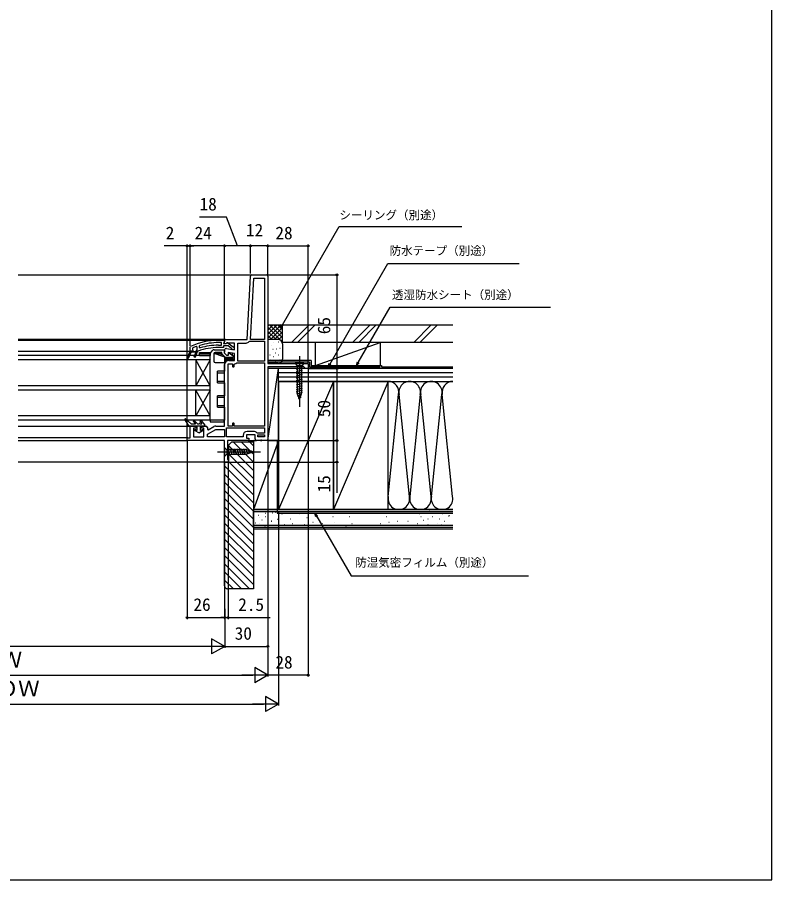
# Model space of a CAD drawing. Units: millimetres, scale not verified. Extents: x -525 to 525, y -783 to 779.
# Drawn here: x 1 to 525, y -783 to -184 of the extents above; entities that cross this region are included whole.
import ezdxf
from ezdxf.enums import TextEntityAlignment as Align

# ---------------------------------------------------------------- set-up
doc = ezdxf.new("R2010")
doc.units = ezdxf.units.MM
doc.header["$LTSCALE"] = 4
for name, color, linetype in [('0-2_YKK_11', 7, 'Continuous'), ('0-3_YKK_12', 2, 'Continuous'), ('0-4_YKK_13', 4, 'Continuous'), ('0-6_YKK_D', 6, 'Continuous'), ('0-7_YKK_ZWAK', 7, 'Continuous'), ('0-8_YSS_K', 3, 'Continuous'), ('0-9_YSS_KE', 3, 'Continuous')]:
    doc.layers.add(name, color=color, linetype=linetype)
doc.styles.add('ＭＳ ゴシック', font='')
doc.styles.get('ＭＳ ゴシック').set_extended_font_data('MS Gothic')

msp = doc.modelspace()

# ---------------------------------------------------------------- linework, layer by layer
at = {"layer": '0-2_YKK_11'}
for p, q in [((163.949, -362.7), (174, -362.7)), ((129.8, -467.7), (132, -467.7)), ((165.1, -471.4), (160.7, -471.4))]:
    msp.add_line(p, q, dxfattribs=at)
for points in [[(146.174, -413.915), (151.8, -414.907), (151.8, -410.1), (146.444, -410.1), (145.576, -410.642), (145, -410.323), (145, -407.7), (160.642, -407.7), (162.95, -363.648)], [(175, -363.7), (175, -424.3), (203, -424.3), (203, -427.7), (201.1, -427.7), (200.6, -427.2), (200.1, -426.7), (175, -426.7), (175, -477.7), (170.758, -477.7), (170.575, -477.58), (170.025, -477.58), (169.842, -477.7), (167.2, -477.7)], [(122.901, -413.495), (122.601, -413.953), (122.601, -414.625), (122.976, -415.11), (122.901, -415.7), (121.001, -415.7), (119.229, -420.152), (121.001, -415.7), (121.001, -412.918), (121.29, -412.465)], [(119.972, -420.448), (121.663, -416.2), (125.14, -416.2), (123.766, -419.652), (124.509, -419.948), (126.001, -416.2), (126.001, -415.7), (125.501, -415.7), (125.426, -415.11), (125.801, -414.625), (125.801, -414.6), (125.801, -413.065), (125.126, -412.596)], [(127.756, -411.709), (127.401, -412.187), (127.401, -413.024), (128.048, -413.501)], [(140.633, -408.2), (145.001, -408.2), (145.001, -409.3), (144.563, -409.796), (144.301, -410.094), (144.301, -410.5), (145.701, -410.5), (146.101, -410.3)], [(140.633, -411.6), (142.701, -411.6), (142.701, -409.8), (140.633, -409.8)], [(147.517, -410.113), (151.501, -413.225), (151.501, -414.7), (150.399, -414.7), (149.9, -414.225), (149.708, -413.855), (147.462, -412.1), (144.301, -412.1), (144.301, -413.2), (140.633, -413.2)], [(172.6, -422.6), (154.2, -422.6), (154.2, -410.1), (159.865, -410.1)], [(162.076, -409.076), (162.458, -408.9), (172.6, -408.9), (172.6, -422.6)], [(126.618, -415.67), (126.447, -415.7), (126.001, -415.7), (126.001, -416.2), (124.509, -419.948), (123.766, -419.652), (125.14, -416.2), (121.663, -416.2), (119.972, -420.448)], [(147.9, -422.2), (151.8, -422.2), (151.8, -417.344), (147.4, -416.568), (147.4, -418.7), (146.5, -418.7), (145, -417.2), (145, -414.9)], [(138.973, -467.7), (145, -467.7), (145, -425.1)], [(150.4, -466.3), (150.4, -467.7), (147.4, -467.7), (147.4, -424.6), (150.4, -424.6), (150.4, -426)], [(172.6, -423.8), (172.6, -467.7), (151.6, -467.7), (151.6, -466.3)], [(151.6, -426), (151.6, -425.084), (152.048, -424.587)], [(153.455, -423.938), (153.8, -423.8), (172.6, -423.8)], [(166.2, -476.7), (166.2, -473.8), (160.2, -473.8), (160.2, -476.2), (161.8, -476.2), (161.8, -477.7), (147, -477.7), (147, -490.608), (147.25, -490.904), (147.5, -491.2), (147.5, -492.7), (145, -492.7), (145, -477.7), (119, -477.7), (119, -475.9), (121, -475.9), (121, -467.7), (124.3, -467.7)], [(125.3, -468.7), (125.3, -469.2), (123.4, -469.2), (123.4, -475.2), (130.6, -475.2), (130.6, -469.2), (128.8, -469.2), (128.8, -468.7)], [(133, -468.7), (133, -470.045), (133.567, -470.373), (137.523, -468.089)], [(146.2, -468.9), (172.6, -468.9), (172.6, -472.6), (167.692, -472.6), (167.31, -472.422)], [(157.8, -474.3), (157.8, -475.3), (146.2, -475.3), (146.2, -468.9)]]:
    msp.add_lwpolyline(points, dxfattribs=at)
for points in [[(163.045, -407.7), (165.278, -365.1), (172.6, -365.1), (172.6, -407.7)], [(145, -475.3), (133, -475.3), (133, -473.471), (138.839, -470.1), (145, -470.1)], [(172.6, -475.3), (168, -475.3), (168, -473.8), (172.6, -473.8)]]:
    msp.add_lwpolyline(points, close=True, dxfattribs=at)
for centre, radius, start, end in [((163.949, -363.7), 1, 90, 176.99997), ((174, -363.7), 1, 0.00001, 89.99999), ((140.633, -454.2), 46, 90.00001, 114.86598), ((140.633, -454.2), 44.4, 110.44221, 113.53922), ((140.633, -454.2), 44.4, 89.99999, 106.86019), ((140.633, -454.2), 42.6, 89.99999, 107.18277), ((146.901, -410.9), 1, 51.91328, 143.13011), ((159.865, -407.2), 2.9, 269.99999, 319.67978), ((140.633, -454.2), 41, 89.99999, 109.98888), ((146, -414.9), 1, 80.00002, 180), ((119.601, -420.3), 0.4, 158.30059, 338.30061), ((119.601, -420.3), 0.4, 158.30059, 338.30061), ((147.9, -425.1), 2.9, 90.00001, 179.99999), ((151.8, -422.2), 2.4, 275.9378, 313.60284), ((151, -426), 0.6, 179.99999, 0.00001), ((151, -466.3), 0.6, 359.99999, 180.00001), ((124.3, -468.7), 1, 0.00001, 89.99999), ((129.8, -468.7), 1, 90.00001, 179.99999), ((132, -468.7), 1, 0.00001, 89.99999), ((138.973, -470.6), 2.9, 89.99998, 119.99999), ((160.7, -474.3), 2.9, 90.00001, 179.99999), ((165.1, -474.3), 2.9, 40.36099, 89.99999), ((167.2, -476.7), 1, 180.00001, 269.99999)]:
    msp.add_arc(centre, radius, start, end, dxfattribs=at)
at = {"layer": '0-3_YKK_12'}
for p, q in [((1.542, -362.7), (163.95, -362.7)), ((145.501, -407.7), (1.542, -407.7)), ((1.542, -408.201), (145.001, -408.199)), ((1.542, -415.7), (121.001, -415.7)), ((135, -418.701), (1.542, -418.701)), ((135, -463.7), (135, -418.701)), ((135, -421.7), (1.542, -421.7)), ((125, -421.7), (125, -439.7)), ((135, -421.7), (125, -439.7)), ((135, -439.7), (125, -421.7)), ((135, -439.7), (1.542, -439.7)), ((135, -442.7), (1.542, -442.7)), ((125, -460.7), (125, -442.7)), ((135, -460.7), (125, -442.7)), ((135, -442.7), (125, -460.7)), ((135, -460.7), (1.542, -460.7)), ((135, -463.7), (1.542, -463.7)), ((1.542, -467.7), (121.501, -467.7)), ((119.501, -475.9), (1.542, -475.9)), ((1.542, -477.7), (119.501, -477.7)), ((161.3, -477.7), (167.2, -477.7)), ((169.842, -477.7), (170.758, -477.7)), ((146.987, -492.7), (1.542, -492.7))]:
    msp.add_line(p, q, dxfattribs=at)
at = {"layer": '0-4_YKK_13'}
for p, q in [((127.8, -417.7), (127.5, -417.7)), ((127.5, -418.701), (127.5, -417.7)), ((127.5, -418.701), (135, -418.701)), ((127.8, -416.7), (135.4, -416.7)), ((135, -417.7), (127.8, -417.7)), ((135, -463.7), (135, -417.305)), ((135, -417.7), (135, -418.701)), ((135.066, -417.118), (136.55, -415.263)), ((137.5, -417.7), (137.5, -422.7)), ((143.172, -417.7), (137.5, -417.7)), ((137.5, -418.701), (137.5, -418.701)), ((137.721, -414.7), (144.8, -414.7)), ((137.75, -417.039), (137.75, -417.7)), ((142.8, -416.7), (138.5, -416.7)), ((138.5, -416.7), (138.6, -416.7)), ((138.6, -416.7), (142.8, -416.7)), ((141.539, -417.7), (144.013, -418.542)), ((141.539, -417.7), (143.172, -417.7)), ((142.25, -416.7), (142.25, -417.7)), ((143, -417.321), (143, -416.9)), ((145.525, -420.054), (143.146, -417.675)), ((145.02, -414.7), (145, -414.7)), ((145, -414.9), (145, -414.7)), ((145, -414.9), (145, -416.493)), ((147.4, -417.893), (147.742, -417.3)), ((147.915, -417.2), (148.237, -417.2)), ((148.352, -417.236), (150.872, -419.001)), ((150.2, -417.062), (150.2, -418.53)), ((150.5, -418.74), (150.5, -417.115)), ((138.5, -423.7), (145, -423.7)), ((145, -419.528), (145, -423.7)), ((146.842, -422.4), (145, -422.4)), ((145, -422.7), (146.272, -422.7)), ((145, -423.7), (145, -429.7)), ((151, -421.2), (145.3, -421.2)), ((145.3, -421.2), (145.3, -421.5)), ((145.3, -421.5), (151, -421.5)), ((150.7, -420.2), (145.879, -420.2)), ((150.2, -420.2), (150.2, -420.9)), ((150.2, -420.9), (150.5, -420.9)), ((150.5, -420.9), (150.5, -420.2)), ((151, -419.247), (151, -419.9)), ((151, -421.5), (151, -422.2)), ((151.3, -422.2), (151.3, -421.5)), ((200.1, -424.3), (193.9, -424.3)), ((193.9, -424.3), (195.45, -425.85)), ((197, -419.3), (197, -454.3)), ((200.1, -424.3), (198.55, -425.85)), ((140, -437.7), (140, -429.7)), ((145, -429.7), (140, -429.7)), ((194.9, -428.276), (199.1, -427.151)), ((194.9, -429.829), (199.1, -428.704)), ((194.9, -431.382), (199.1, -430.257)), ((195.45, -425.85), (195.45, -444.384)), ((198.55, -425.85), (195.45, -425.85)), ((198.55, -444.384), (198.55, -425.85)), ((145, -436.7), (140, -436.7)), ((145, -437.7), (145, -436.7)), ((194.9, -432.935), (199.1, -431.81)), ((194.9, -434.488), (199.1, -433.363)), ((194.9, -436.041), (199.1, -434.916)), ((194.9, -437.594), (199.1, -436.469)), ((140, -437.7), (145, -437.7)), ((145, -437.7), (145, -446.7)), ((194.9, -439.147), (199.1, -438.021)), ((194.9, -440.7), (199.1, -439.574)), ((194.9, -442.253), (199.1, -441.127)), ((194.9, -443.806), (199.1, -442.68)), ((140, -454.7), (140, -446.7)), ((145, -446.7), (140, -446.7)), ((195.159, -445.289), (199.1, -444.233)), ((197, -449.3), (195.45, -444.384)), ((195.61, -446.721), (198.646, -445.908)), ((196.062, -448.153), (198.112, -447.604)), ((197, -449.3), (198.55, -444.384)), ((145, -453.7), (140, -453.7)), ((140, -454.7), (145, -454.7)), ((145, -454.7), (145, -453.7)), ((145, -454.7), (145, -463.7)), ((120.3, -467.7), (117.446, -463.16)), ((121.844, -466.152), (117.895, -462.772)), ((121.974, -466.2), (124.548, -466.2)), ((124.695, -465.864), (123.307, -464.372)), ((126.041, -466.136), (123.893, -463.828)), ((126.187, -466.2), (127.322, -466.2)), ((127.722, -466.2), (129.015, -466.2)), ((129.173, -465.877), (127.984, -464.345)), ((128.615, -463.854), (131.237, -467.216)), ((135, -463.7), (135, -464.7)), ((145, -463.7), (135, -463.7)), ((135, -464.7), (144, -464.7)), ((131, -467.7), (120.3, -467.7)), ((124.5, -470.2), (124.732, -470.2)), ((124.5, -471), (124.625, -471)), ((127.05, -472.4), (124.625, -471)), ((125.8, -470.755), (124.932, -470.254)), ((125.8, -470.755), (125.8, -467.7)), ((127.05, -472.4), (129.475, -471)), ((128.3, -470.755), (128.3, -467.7)), ((128.3, -470.755), (129.168, -470.254)), ((129.368, -470.2), (129.6, -470.2)), ((129.475, -471), (129.6, -471)), ((145, -482.6), (145, -488.8)), ((145, -482.6), (146.55, -484.15)), ((160.084, -484.15), (146.55, -484.15)), ((146.55, -484.15), (146.55, -487.25)), ((148.635, -487.8), (147.51, -483.6)), ((150.188, -487.8), (149.063, -483.6)), ((151.741, -487.8), (150.616, -483.6)), ((153.294, -487.8), (152.169, -483.6)), ((154.847, -487.8), (153.721, -483.6)), ((156.4, -487.8), (155.274, -483.6)), ((157.953, -487.8), (156.827, -483.6)), ((159.506, -487.8), (158.38, -483.6)), ((160.989, -487.541), (159.933, -483.6)), ((165, -485.7), (160.084, -484.15)), ((162.421, -487.09), (161.608, -484.054)), ((163.853, -486.638), (163.304, -484.588)), ((140, -485.7), (170, -485.7)), ((145, -488.8), (146.55, -487.25)), ((146.55, -487.25), (160.084, -487.25)), ((165, -485.7), (160.084, -487.25))]:
    msp.add_line(p, q, dxfattribs=at)
for points in [[(127.5, -417.7), (127.5, -416.7), (127.8, -416.7)], [(147.017, -420.62), (138.435, -417.7), (137.5, -417.7)], [(150.2, -421.2), (150.2, -420.9), (145, -420.9)], [(151.3, -421.5), (151, -421.5), (151, -421.2)], [(140, -430.7), (145, -430.7), (145, -429.7)], [(140, -447.7), (145, -447.7), (145, -446.7)]]:
    msp.add_lwpolyline(points, dxfattribs=at)
for centre, radius, start, end in [((135.3, -417.305), 0.3, 141.34019, 180), ((137.721, -416.2), 1.5, 90, 141.34019), ((138.5, -417.7), 1, 90, 180), ((142.8, -416.9), 0.2, 0, 90), ((143.5, -417.321), 0.5, 180, 225), ((144.8, -414.9), 0.2, 0, 90), ((147.915, -417.4), 0.2, 90, 150), ((148.237, -417.4), 0.2, 55, 90), ((150.7, -419.247), 0.3, 0, 55), ((138.5, -422.7), 1, 180, 270), ((145.3, -420.9), 0.3, 180, 270), ((145.3, -420.9), 0.6, 240, 270), ((145.879, -419.7), 0.5, 225, 270), ((147.5, -419.2), 1.5, 251.20957, 318.18969), ((150.8, -420.9), 0.3, 180, 270), ((150.7, -419.9), 0.3, 270, 0), ((151, -421.5), 0.3, 0, 90), ((117.7, -463), 0.3, 49.43895, 212.15282), ((121.974, -466), 0.2, 229.43895, 270), ((123.6, -464.1), 0.4, 42.9326, 222.9326), ((124.548, -466), 0.2, 270, 42.9326), ((126.187, -466), 0.2, 222.9326, 270), ((127.522, -466.2), 0.2, 0, 180), ((128.3, -464.1), 0.4, 37.94551, 217.81232), ((129.015, -466), 0.2, 270, 37.81232), ((144, -463.7), 1, 270, 0), ((124.5, -470.6), 0.4, 90, 270), ((124.732, -470.6), 0.4, 60, 90), ((129.368, -470.6), 0.4, 90, 120), ((129.6, -470.6), 0.4, 270, 90), ((131, -467.4), 0.3, 270, 37.94551)]:
    msp.add_arc(centre, radius, start, end, dxfattribs=at)
at = {"layer": '0-6_YKK_D'}
for p, q in [((119, -342.7), (102.945, -342.7)), ((119, -475.4), (119, -341.7)), ((121.001, -342.7), (119, -342.7)), ((120.999, -411.918), (120.999, -341.7)), ((144.999, -342.7), (120.999, -342.7)), ((121.001, -411.918), (121.001, -341.7)), ((121.001, -342.7), (123.551, -342.7)), ((144.999, -407.199), (144.999, -341.7)), ((144.999, -407.2), (144.999, -341.7)), ((162.999, -342.7), (144.999, -342.7)), ((162.999, -361.7), (162.999, -341.7)), ((162.999, -361.7), (162.999, -341.7)), ((174.999, -342.7), (162.999, -342.7)), ((174.999, -362.7), (174.999, -341.7)), ((174.999, -362.7), (174.999, -341.7)), ((174.999, -342.7), (202.999, -342.7)), ((202.999, -423.8), (202.999, -341.7)), ((174.999, -362.7), (223.999, -362.7)), ((222.999, -362.7), (222.999, -427.7)), ((203, -428.2), (203, -641.701)), ((203.499, -427.7), (223.999, -427.7)), ((203.499, -427.7), (223.999, -427.7)), ((222.999, -427.7), (222.999, -477.7)), ((119, -478.2), (119, -601.701)), ((175, -478.2), (175, -641.701)), ((175.002, -478.4), (175.002, -641.701)), ((175.499, -477.7), (223.999, -477.7)), ((204.999, -477.7), (223.999, -477.7)), ((145, -493.2), (145, -601.701)), ((145, -493.2), (145, -601.701)), ((147.5, -493.2), (147.5, -601.701)), ((147.987, -492.7), (223.999, -492.7)), ((175.002, -498.509), (175.002, -621.701)), ((182.5, -526.7), (182.5, -661.701)), ((145.002, -594.701), (145.002, -621.701)), ((145.002, -594.701), (145.002, -621.701)), ((119, -600.701), (145, -600.701)), ((145, -600.701), (142.45, -600.701)), ((145, -600.701), (147.5, -600.701)), ((147.5, -600.701), (176.532, -600.701)), ((145.002, -620.701), (135.909, -615.451)), ((135.909, -615.451), (135.909, -625.951)), ((134.502, -620.701), (-134.5, -620.701)), ((145.002, -620.701), (126.816, -620.701)), ((145.002, -620.701), (135.909, -625.951)), ((145.002, -620.701), (175.002, -620.701)), ((175, -640.701), (165.907, -635.451)), ((165.907, -635.451), (165.907, -645.951)), ((-164.5, -640.701), (164.5, -640.701)), ((175, -640.701), (156.813, -640.701)), ((175, -640.701), (165.907, -645.951)), ((203, -640.701), (175.002, -640.701)), ((182.5, -660.701), (173.407, -655.451)), ((173.407, -655.451), (173.407, -665.951)), ((-172, -660.701), (172, -660.701)), ((182.5, -660.701), (164.313, -660.701)), ((182.5, -660.701), (173.407, -665.951))]:
    msp.add_line(p, q, dxfattribs=at)
for points in [[(153.999, -342.7), (146.208, -322.7), (127.413, -322.7)], [(183.878, -399.576), (185.153, -397.367), (224.478, -329.253), (309.765, -329.253)], [(216.908, -426.7), (218.183, -424.492), (258.388, -354.854), (349.595, -354.854)], [(236.527, -425.7), (237.802, -423.492), (259.952, -385.127), (371.257, -385.127)], [(185.744, -397.709), (183.878, -399.576), (184.561, -397.026)], [(218.775, -424.833), (216.908, -426.7), (217.591, -424.15)], [(238.394, -423.833), (236.527, -425.7), (237.21, -423.15)], [(222.999, -477.7), (222.999, -492.7), (222.999, -513.977)], [(208.328, -530.75), (207.645, -528.2), (209.511, -530.067)], [(207.645, -528.2), (208.92, -530.408), (232.786, -571.746), (356.101, -571.746)]]:
    msp.add_lwpolyline(points, dxfattribs=at)
for centre in [(119, -342.7), (120.999, -342.7), (121.001, -342.7), (144.999, -342.7), (144.999, -342.7), (162.999, -342.7), (162.999, -342.7), (174.999, -342.7), (174.999, -342.7), (202.999, -342.7), (222.999, -362.7), (222.999, -427.7), (222.999, -427.7), (222.999, -477.7), (222.999, -477.7), (222.999, -492.7), (119, -600.701), (145, -600.701), (145, -600.701), (147.5, -600.701), (175.002, -620.701), (203, -640.701)]:
    msp.add_circle(centre, 0.637, dxfattribs=at)
at = {"layer": '0-7_YKK_ZWAK'}
msp.add_lwpolyline([(-525, -782.7), (525, -782.7), (525, 747.3)], dxfattribs=at)
at = {"layer": '0-8_YSS_K'}
for p, q in [((185.203, -397.7), (175, -397.7)), ((175, -406.761), (184.061, -397.7)), ((175, -403.933), (181.233, -397.7)), ((175, -401.104), (178.404, -397.7)), ((175, -398.276), (175.576, -397.7)), ((175, -399.183), (185.203, -409.386)), ((176.345, -397.7), (185.203, -406.558)), ((176.889, -407.7), (185.203, -399.386)), ((179.174, -397.7), (185.203, -403.729)), ((182.002, -397.7), (185.203, -400.901)), ((184.83, -397.7), (185.203, -398.073)), ((185.203, -410.7), (185.203, -397.7)), ((191.442, -409.7), (203.442, -397.7)), ((207.685, -397.7), (195.685, -409.7)), ((233.869, -409.7), (245.869, -397.7)), ((238.111, -409.7), (250.111, -397.7)), ((276.295, -409.7), (288.295, -397.7)), ((280.538, -409.7), (292.538, -397.7)), ((175, -402.012), (180.688, -407.7)), ((175, -404.84), (177.86, -407.7)), ((179.718, -407.7), (185.203, -402.215)), ((182.529, -407.718), (185.203, -405.043)), ((182.203, -407.7), (175, -407.7)), ((177.204, -411.866), (177.404, -411.866)), ((179.06, -410.035), (179.26, -410.035)), ((182.398, -409.368), (182.598, -409.368)), ((184.408, -408.666), (185.203, -407.872)), ((185.203, -410.7), (185.203, -421.3)), ((208.003, -425.7), (208.003, -409.7)), ((253.003, -409.7), (208.003, -409.7)), ((176.419, -418.295), (176.619, -418.295)), ((178.392, -414.375), (178.592, -414.375)), ((180.126, -416.834), (180.326, -416.834)), ((180.729, -414.041), (180.929, -414.041)), ((182.398, -418.381), (182.598, -418.381)), ((183.399, -413.707), (183.599, -413.707)), ((182.203, -424.3), (175.46, -424.3)), ((176.723, -421.389), (176.923, -421.389)), ((178.726, -419.382), (178.926, -419.382)), ((180.395, -422.554), (180.595, -422.554)), ((183.399, -421.722), (183.599, -421.722)), ((175, -477.7), (182.5, -427.7)), ((182.5, -436.7), (182.5, -427.7)), ((303.5, -427.7), (182.5, -427.7)), ((303.5, -430.7), (182.5, -430.7)), ((303.5, -433.7), (182.5, -433.7)), ((220.5, -436.7), (182.5, -525.7)), ((182.5, -436.7), (303.5, -436.7)), ((258.5, -436.7), (220.5, -525.7)), ((258.5, -436.7), (303.5, -436.7)), ((258.5, -525.7), (258.5, -436.7)), ((258.658, -516.668), (265.842, -445.732)), ((273.342, -516.668), (266.158, -445.732)), ((280.842, -445.732), (273.658, -516.668)), ((288.342, -516.668), (281.158, -445.732)), ((288.658, -516.668), (295.842, -445.732)), ((303.342, -516.668), (296.158, -445.732)), ((165, -492.825), (150.875, -478.7)), ((165, -487.168), (156.532, -478.7)), ((165, -481.511), (162.189, -478.7)), ((182.5, -477.7), (165, -525.7)), ((165, -477.7), (165, -525.7)), ((165, -498.482), (148, -481.482)), ((165, -504.139), (148, -487.139)), ((165, -515.452), (145, -495.452)), ((165, -509.795), (147.803, -492.598)), ((165, -521.109), (145, -501.109)), ((165, -526.766), (145, -506.766)), ((165, -532.423), (145, -512.423)), ((165, -538.08), (145, -518.08)), ((165, -543.737), (145, -523.737)), ((165, -525.7), (182.5, -525.7)), ((258.5, -525.7), (303.5, -525.7)), ((286.967, -526.772), (287.167, -526.772)), ((165, -549.393), (145, -529.393)), ((303.5, -527.2), (165, -527.2)), ((168.302, -529.611), (168.502, -529.611)), ((168.877, -531.148), (169.077, -531.148)), ((170.807, -532.887), (171.007, -532.887)), ((173.225, -530.414), (173.425, -530.414)), ((173.28, -528.266), (173.48, -528.266)), ((175.301, -531.148), (175.501, -531.148)), ((178.166, -527.919), (178.366, -527.919)), ((180.369, -527.53), (180.569, -527.53)), ((181.674, -532.317), (181.874, -532.317)), ((184.793, -528.699), (184.993, -528.699)), ((188.884, -528.266), (189.084, -528.266)), ((190.532, -532.062), (190.732, -532.062)), ((197.125, -529.09), (197.325, -529.09)), ((202.07, -531.238), (202.27, -531.238)), ((208.663, -530.414), (208.863, -530.414)), ((213.608, -528.266), (213.808, -528.266)), ((220.133, -530.414), (220.333, -530.414)), ((225.902, -528.266), (226.102, -528.266)), ((231.671, -530.414), (231.871, -530.414)), ((251.616, -528.266), (251.816, -528.266)), ((257.385, -530.414), (257.585, -530.414)), ((264.803, -528.266), (265.003, -528.266)), ((273.869, -528.266), (274.069, -528.266)), ((280.374, -528.421), (280.574, -528.421)), ((281.286, -530.414), (281.486, -530.414)), ((286.231, -532.062), (286.431, -532.062)), ((289.44, -530.569), (289.64, -530.569)), ((294.055, -532.217), (294.255, -532.217)), ((296.033, -528.421), (296.233, -528.421)), ((300.327, -530.085), (300.527, -530.085)), ((300.978, -529.745), (301.178, -529.745)), ((165, -555.05), (145, -535.05)), ((303.5, -536.7), (165, -536.7)), ((166.379, -534.9), (166.579, -534.9)), ((169.104, -535.359), (169.304, -535.359)), ((172.963, -536.995), (173.163, -536.995)), ((174.873, -537.007), (175.073, -537.007)), ((177.345, -533.711), (177.545, -533.711)), ((177.64, -533.487), (177.84, -533.487)), ((181.148, -536.605), (181.348, -536.605)), ((181.485, -536.605), (181.685, -536.605)), ((186.411, -536.183), (186.611, -536.183)), ((192.18, -535.359), (192.38, -535.359)), ((200.422, -536.183), (200.622, -536.183)), ((206.191, -534.535), (206.391, -534.535)), ((212.784, -535.359), (212.984, -535.359)), ((220.957, -534.535), (221.157, -534.535)), ((229.199, -537.007), (229.399, -537.007)), ((233.32, -535.359), (233.52, -535.359)), ((253.265, -535.359), (253.465, -535.359)), ((259.034, -534.535), (259.234, -534.535)), ((264.803, -533.711), (265.003, -533.711)), ((267.275, -537.007), (267.475, -537.007)), ((272.22, -533.711), (272.42, -533.711)), ((278.813, -535.359), (279.014, -535.359)), ((282.847, -533.041), (283.047, -533.041)), ((286.143, -536.338), (286.343, -536.338)), ((286.231, -536.183), (286.431, -536.183)), ((292.737, -535.514), (292.937, -535.514)), ((295.703, -536.338), (295.903, -536.338)), ((297.682, -533.866), (297.882, -533.866)), ((165, -560.707), (145, -540.707)), ((303.5, -539.2), (165, -539.2)), ((165, -566.364), (145, -546.364)), ((165, -572.021), (145, -552.021)), ((165, -577.678), (145, -557.678)), ((162.366, -580.7), (145, -563.335)), ((156.709, -580.7), (145, -568.991)), ((151.052, -580.7), (145, -574.648))]:
    msp.add_line(p, q, dxfattribs=at)
for points in [[(208.003, -425.7), (253.003, -409.7), (253.003, -425.7)], [(182.5, -525.7), (182.5, -477.7), (165.185, -477.7)]]:
    msp.add_lwpolyline(points, dxfattribs=at)
msp.add_lwpolyline([(182.5, -477.7), (182.5, -427.7), (175, -427.7), (175, -477.7)], close=True, dxfattribs=at)
for centre, radius, start, end in [((182.203, -410.7), 3, 0, 90), ((182.203, -421.3), 3, 270, 0), ((258.5, -444.2), 7.5, 348.21646, 90), ((273.5, -444.2), 7.5, 348.21646, 191.78354), ((288.5, -444.2), 7.5, 348.21646, 191.78354), ((303.5, -444.2), 7.5, 90, 191.78354), ((266, -518.2), 7.5, 168.21648, 11.78362), ((281, -518.2), 7.5, 168.21648, 11.78362), ((296, -518.2), 7.5, 168.21648, 11.78362)]:
    msp.add_arc(centre, radius, start, end, dxfattribs=at)
at = {"layer": '0-9_YSS_KE'}
for p, q in [((303.5, -397.7), (185.203, -397.7)), ((205, -422.3), (175, -422.3)), ((204, -423.3), (175, -423.3)), ((254, -425.7), (254, -426.7)), ((254, -426.7), (303.5, -426.7)), ((220.5, -436.7), (182.5, -436.7)), ((182.5, -436.7), (182.5, -525.7)), ((258.5, -436.7), (220.5, -436.7)), ((258.5, -525.7), (258.5, -436.7)), ((181.5, -477.7), (181.5, -528.2)), ((303.5, -525.7), (165, -525.7)), ((165, -538.2), (165, -525.7)), ((182.5, -525.7), (220.5, -525.7)), ((220.5, -525.7), (258.5, -525.7)), ((181.5, -528.2), (303.5, -528.2)), ((303.5, -538.2), (165, -538.2))]:
    msp.add_line(p, q, dxfattribs=at)
for points in [[(303.5, -409.7), (185.203, -409.7), (185.203, -397.7)], [(204, -423.3), (204, -426.7), (253, -426.7)], [(205, -422.3), (205, -425.7), (254, -425.7)], [(220.5, -525.7), (220.5, -436.7), (220.5, -525.7)], [(145, -578.7), (145, -492.7), (148, -492.7), (148, -480.7), (150, -478.7), (165, -478.7)], [(165, -478.7), (165, -580.7), (147, -580.7)]]:
    msp.add_lwpolyline(points, dxfattribs=at)
msp.add_arc((147, -578.7), 2, 180.00001, 269.99999, dxfattribs=at)

# ---------------------------------------------------------------- texts
at = {"layer": '0-6_YKK_D', "style": 'ＭＳ ゴシック'}
for s, height, p in [('18', 8.798, (127.572, -320.7)), ('シーリング（別途）', 5.865, (224.703, -325.989)), ('12', 8.798, (159.795, -338.7)), ('2', 8.798, (104.059, -340.7)), ('24', 8.798, (124.102, -340.7)), ('28', 8.798, (180.238, -340.7)), ('防水テープ（別途）', 5.865, (259.537, -350.696)), ('透湿防水シート（別途）', 5.865, (261.217, -381.359)), ('防湿気密フィルム（別途）', 5.865, (235.686, -567.168)), ('26', 8.798, (123.307, -598.701)), ('2.5', 8.798, (154.418, -598.701)), ('30', 8.798, (151.967, -618.701)), ('Ｗ', 11, (-10.653, -638.701)), ('28', 8.798, (180.24, -638.701)), ('ＲＯＷ', 11, (-28.509, -658.701))]:
    msp.add_text(s, height=height, dxfattribs=at).set_placement(p, align=Align.BOTTOM_LEFT)
for s, p in [('65', (220.999, -403.961)), ('50', (220.999, -461.564)), ('15', (220.999, -513.818))]:
    msp.add_text(s, height=8.798, rotation=90, dxfattribs=at).set_placement(p, align=Align.BOTTOM_LEFT)

doc.saveas('drawing.dxf')
